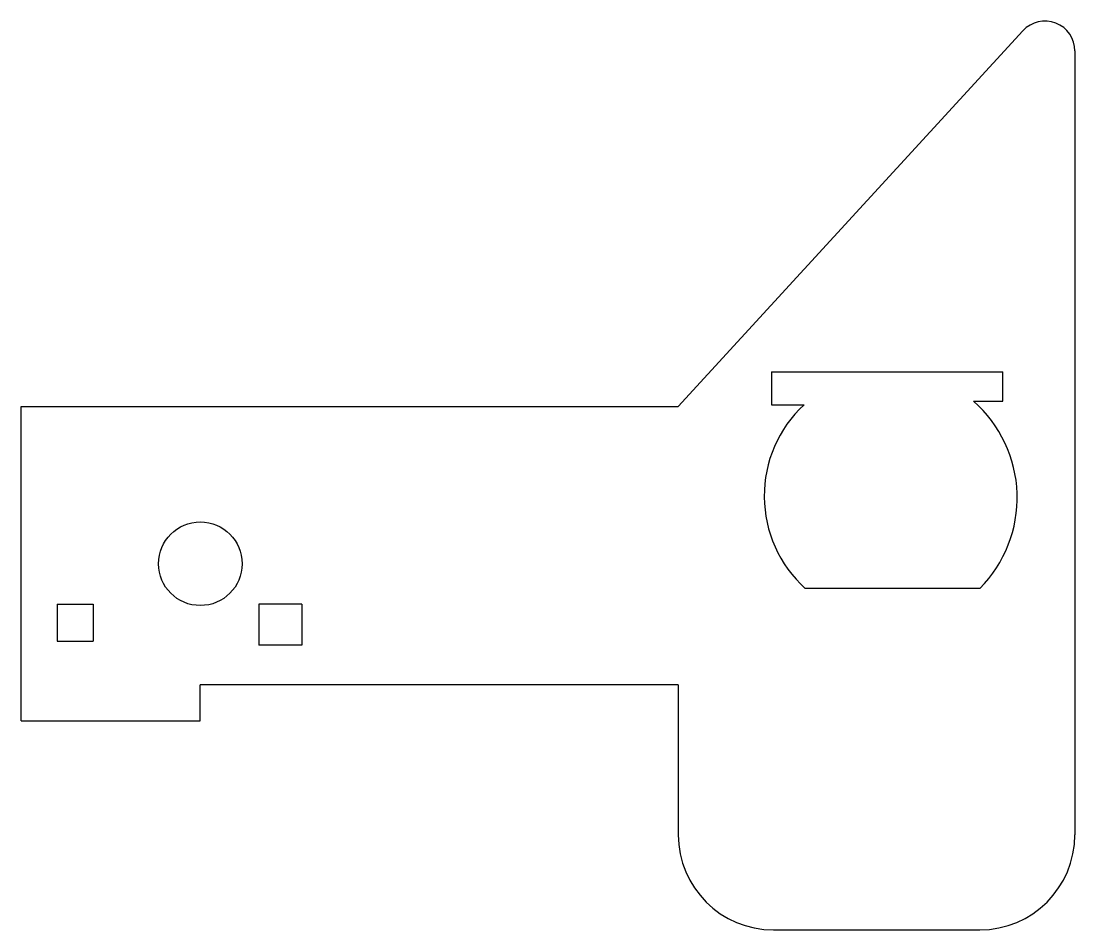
# Model space of a CAD drawing. Extents: x -62.8 to 25.4, y -27.3 to 48.8.
import ezdxf

# ---------------------------------------------------------------- set-up
doc = ezdxf.new("R2010")
doc.units = 0
doc.header["$MEASUREMENT"] = 0
doc.layers.add('VISIBLE', color=7, linetype='CONTINUOUS')

msp = doc.modelspace()

# ---------------------------------------------------------------- linework, layer by layer
at = {"layer": 'VISIBLE'}
for p, q in [((-7.801, 16.529), (21.044, 47.987)), ((25.391, 46.296), (25.391, -19.304)), ((0, 19.448), (0, 16.686)), ((0, 19.448), (19.372, 19.448)), ((19.372, 16.977), (19.372, 19.448)), ((16.913, 16.977), (19.372, 16.977)), ((-62.801, -9.771), (-62.801, 16.529)), ((-62.801, 16.529), (-7.801, 16.529)), ((0, 16.686), (2.722, 16.686)), ((17.436, 1.317), (2.824, 1.317)), ((-59.794, 0), (-59.794, -3.097)), ((-59.794, 0), (-56.758, 0)), ((-56.758, 0), (-56.758, -3.097)), ((-39.292, 0), (-42.911, 0)), ((-42.911, 0), (-42.911, -3.448)), ((-39.292, 0), (-39.292, -3.448)), ((-59.794, -3.097), (-56.758, -3.097)), ((-39.292, -3.448), (-42.911, -3.448)), ((-47.801, -9.771), (-47.801, -6.771)), ((-7.801, -6.771), (-47.801, -6.771)), ((-7.801, -6.771), (-7.801, -19.304)), ((-62.801, -9.771), (-47.801, -9.771)), ((0.166, -27.271), (17.424, -27.271))]:
    msp.add_line(p, q, dxfattribs=at)
msp.add_circle((-47.801, 3.379), 3.5, dxfattribs=at)
for centre, radius, start, end in [((22.888, 46.296), 2.503, 0, 137.48142), ((9.793, 8.9), 10.767, 315.22222, 48.60314), ((9.817, 9.048), 10.425, 132.88841, 227.87069), ((0.166, -19.304), 7.967, 180, 270), ((17.424, -19.304), 7.967, 270, 0)]:
    msp.add_arc(centre, radius, start, end, dxfattribs=at)

doc.saveas('drawing.dxf')
